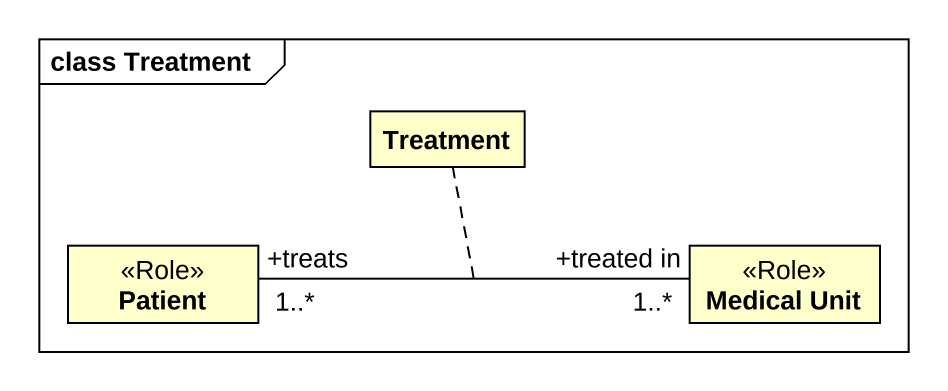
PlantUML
@startuml
mainframe class Treatment
hide circle
hide empty members
class Treatment
class Patient <<Role>>
class "Medical Unit" as Medical_Unit <<Role>>
Patient "1..*\n+treats" -right- "1..*\n+treated in" Medical_Unit
(Patient, Medical_Unit) .. Treatment
@enduml
